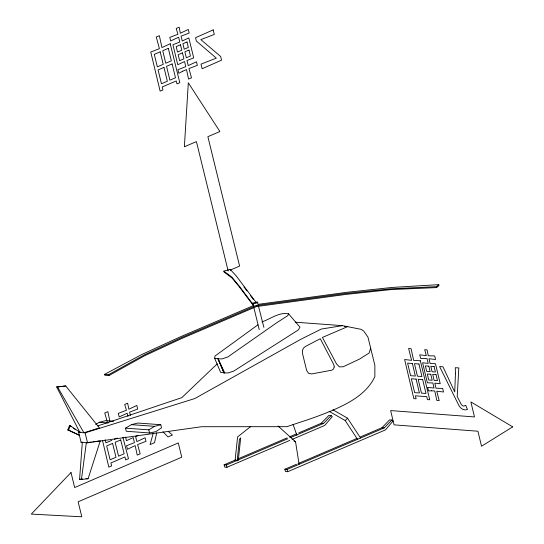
<?xml version="1.0" encoding="UTF-8"?>
<svg xmlns="http://www.w3.org/2000/svg" width="544" height="544" viewBox="0 0 544 544"><rect width="100%" height="100%" fill="white"/><g stroke="black" fill="none" stroke-linecap="round" stroke-linejoin="round"><path stroke-width="0.82" d="M295.338 322.211L342.489 325.652L361.148 329.344L363.746 331.078L367.975 337.164L374.877 365.473L374.864 376.693C366.799 393.713 349.194 403.172 332.608 410.285A116.076 26.901 -13.7 0 1 300.227 422.205L286.885 426.68L201.613 426.714L87.543 442.809L81.09 442.333L78.656 432.371L80.254 431.834M100.293 440.762L88.074 478.761L81.444 479.454L79.594 479.318L82.3 442.422M235.096 460.17L237.599 436.927L250.852 426.387M237.116 461.026L239.455 439.3L240.292 438.301M238.272 460.36L240.706 437.804M81.444 479.454L86.333 442.721L91.263 442.027M214.662 358.312L218.042 358.782L224.754 372.932L220.633 372.388L214.662 358.312L214.989 356.041L257.91 324.843M156.726 432.827L154.523 442.694L150.096 444.584L153.265 433.106M370.675 348.228L369.097 353.042L359.496 359.101L343.155 366.785L339.408 366.867L336.546 363.943L322.429 337.43L347.718 326.618L344.345 326.373M79.737 435.567L67.803 429.964L69.442 425.673L70.251 425.734L79.444 431.95M67.803 429.964L68.605 430.018L70.251 425.734M288.619 313.847L287.701 315.683L276.468 322.925L227.82 356.98L222.054 358.911L218.022 358.795L223.978 372.871L228.235 372.939L233.791 371.049L298.153 330.031L299.996 327.23L288.619 313.847C279.065 311.868 270.592 318.981 261.997 321.871M298.71 432.915L321.246 423.28L328.848 415.446L331.126 415.609L332.268 416.67L324.7 425.462L292.121 439.396M290.115 437.73L323.524 423.443L331.126 415.609M360.237 437.016L381.99 427.713L389.592 419.88L391.877 420.043L393.013 421.104L385.444 429.896L287.715 471.696L285.43 471.526L284.872 469.248L296.528 464.263M284.872 469.248L287.157 469.411L384.275 427.876L391.877 420.043M329.188 411.346L345.222 420.566L347.534 418.186L360.556 438.042M217.233 363.841L181.839 397.63L97.852 425.904M256.068 305.64L345.474 293.508L390.728 288.816L436.465 286.647L438.777 284.648L438.933 285.586L436.621 287.586L391.143 289.558L345.692 294.44L256.299 306.578M218.022 358.795L223.978 372.871M95.662 424.49L99.266 422.3L105.495 420.675L113.669 421.274M125.501 428.142L148.798 429.842L154.564 426.34L160.786 424.714L161.548 427.836L155.856 431.644L149.559 432.963L126.262 431.263L125.501 428.142L131.458 424.653L137.87 423.042L160.786 424.714M256.482 306.537L182.043 338.375L144.711 355.715L108.895 375.571L104.856 375.272L104.57 374.367L108.61 374.666L144.446 354.804L181.805 337.443L257.033 305.272M104.57 374.367L141.624 354.593L179.384 337.266L253.83 305.429M230.459 270.008L239.618 266.077L207.862 136.694L219.898 131.526L188.312 82.824L184.375 146.778L196.411 141.61L228.167 270.994M253.552 306.34L252.77 303.124L257.387 301.879L263.881 327.359M257.808 302.437L255.707 303.341L253.184 303.681L252.77 303.124M111.826 440.334L105.924 442.857L105.148 439.729M114.369 439.246L117.164 438.049M137.877 435.554L135.599 436.526L136.857 441.606L145.098 437.77L145.982 441.347L137.584 444.564L140.175 453.832L137.224 455.09L135.17 445.597L127.432 449.276L126.548 445.706L134.443 442.639L133.185 437.56L126.398 440.708L125.623 437.063M289.796 440.388L226.964 467.262L224.686 467.092L224.128 464.814L235.783 459.83M238.109 458.83L287.055 437.9M289.388 436.9L296.378 433.908M224.128 464.814L226.413 464.977L287.79 438.729M298.085 463.597L357.129 438.348M78.656 432.371L85.116 432.84L194.752 398.575L300.574 339.422L321.293 329.059L342.489 325.652M253.681 305.932L239.17 286.668L231.955 277.936L224.108 272.075L223.863 271.123L230.214 269.423L236.164 275.801L255.762 301.981M81.09 442.333L82.756 442.082M56.637 386.92L65.722 385.961L99.423 427.883L83.905 432.752L57.569 386.988L56.637 386.92L79.866 432.46M92.902 441.796L95.363 441.456M97.009 441.225L99.47 440.878M258.291 304.327L346.861 292.305L392.346 287.422L438.777 284.648M57.569 386.988L65.722 385.961M79.594 479.318L82.763 478.958M321.246 423.28L323.524 423.443M381.99 427.713L384.275 427.876M99.266 422.3L108.338 422.967M131.458 424.653L154.564 426.34M85.932 478.604L88.074 478.761M79.614 435.268L68.605 430.018M294.073 441.055L295.555 441.81L299.064 464.1M332.921 409.788L347.534 418.186M69.442 425.673L71.318 426.754M73.352 428.162L75.385 429.563M223.863 271.123L231.724 276.998L238.938 285.729L253.953 305.66M168.3 431.433L172.407 435.044L167.98 436.941L162.942 431.746M278.059 426.013L295.555 441.81M243.977 286.974L246.976 290.958M250.485 295.61L253.484 299.594M345.222 420.566L357.408 439.151M293.087 424.368L296.895 435.288M108.61 374.666L108.895 375.571M230.214 269.423L230.452 270.368M130.37 415.385L129.574 412.182L137.693 409.02L136.809 405.45L128.84 409.224L127.65 403.192L124.698 404.457L126.426 410.258L118.3 413.365L119.184 416.935L127.16 413.216L127.956 416.418M122.91 437.403L128.479 458.708L125.664 459.911L124.93 456.953L110.894 462.958L111.629 465.916L108.807 467.119L102.564 440.681M109.902 421.192L107.841 411.665L104.761 412.984L107.168 421.518M253.946 307.945L259.236 329.65M287.157 469.411L287.715 471.696M226.413 464.977L226.964 467.262M148.798 429.842L149.559 432.963M85.116 432.84L87.543 442.809M436.465 286.647L436.621 287.586M455.471 373.524L454.723 391.932L442.972 366.792L439.613 366.54L458.32 404.342C459.768 407.912 463.42 411.101 467.466 409.516L465.725 405.321L463.746 406.11A4.202 2.394 67.2 0 1 461.156 404.226L457.212 396.569L458.823 367.948L455.287 367.69L455.471 373.524M334.24 366.935L333.452 369.084L331.786 370.185L311.562 373.952L308.468 373.232L306.626 370.416L302.416 353.131L302.382 350.486L303.484 348.065L305.449 346.446L320.28 338.708L333.812 364.67L334.24 366.935M71.006 472.552L31.294 514.094L81.797 516.8L78.139 501.806L181.764 457.198L178.289 442.938L74.664 487.546L71.006 472.552M512.706 426.856L481.522 446.243L477.918 431.222L394.06 424.857L390.633 410.577L474.484 416.942L470.88 401.928L512.706 426.856M182.689 71.237L178.792 73.277L177.922 69.707L185.81 66.64L184.572 61.56L177.786 64.709L172.917 44.724L179.812 42.024L178.643 37.223L170.66 40.943L169.789 37.373L177.922 34.265L176.208 28.465L179.16 27.2L180.336 33.232L188.299 29.458L189.169 33.028L181.057 36.19L182.226 40.99L188.829 37.917L193.705 57.902L186.986 60.527L188.224 65.606L196.472 61.771L197.343 65.341L188.945 68.564L191.502 77.826L188.55 79.084L186.531 69.598L182.689 71.237M213.187 29.906L195.541 37.699L196.357 41.045L216.322 58.147L201.001 64.144L202.116 68.721L221.551 60.166L220.653 56.481L200.845 39.624L214.295 34.428L213.187 29.906M170.218 43.785L161.956 47.559L159.358 35.673L156.271 36.985L159.412 48.654L150.756 52.04L160.133 91.113L162.955 89.91L162.234 86.952L176.27 80.947L176.99 83.905L179.806 82.702L170.218 43.785M160.188 51.83L154.285 54.359L157.332 66.858L163.234 64.335L160.188 51.83M168.32 48.355L162.738 50.742L165.784 63.247L171.367 60.853L168.32 48.355M180.479 44.758L176.188 46.594L177.521 52.061L181.812 50.225L180.479 44.758M187.007 41.963L182.893 43.724L184.226 49.191L188.34 47.437L187.007 41.963M182.451 52.85L178.16 54.686L179.615 60.656L183.906 58.82L182.451 52.85M188.979 50.062L184.865 51.816L186.32 57.793L190.434 56.032L188.979 50.062M163.982 67.408L158.08 69.931L161.452 83.769L167.355 81.246L163.982 67.408M172.122 63.927L166.532 66.314L169.905 80.158L175.494 77.765L172.122 63.927M112.581 443.408L106.678 445.93L110.106 459.775L116.008 457.252L112.581 443.408M120.72 439.926L115.131 442.313L118.558 456.164L124.141 453.771L120.72 439.926M431.671 390.803L428.536 390.905L427.679 387.321L434.064 388.062L432.854 382.976L427.38 382.792L422.6 362.773L428.182 363.399L427.033 358.591L420.6 358.394L419.744 354.817L426.326 355.626L424.694 349.683L427.074 349.86L428.271 355.769L434.697 355.912L435.547 359.489L428.978 358.734L430.127 363.542L435.458 363.712L440.239 383.731L434.799 383.119L436.016 388.205L442.666 388.416L443.523 392L436.723 391.17L439.185 400.581L436.798 400.404L434.772 391.027L431.671 390.803M420.342 360.74L413.678 360.475L411.074 348.69L408.585 348.507L411.618 360.325L404.62 359.536L413.841 398.623L416.119 398.786L415.405 395.821L426.748 396.651L427.455 399.616L429.733 399.779L420.342 360.74M412.379 363.514L407.612 363.161L410.604 375.693L415.371 376.04L412.379 363.514M418.955 363.99L414.44 363.664L417.425 376.19L421.94 376.516L418.955 363.99M428.835 366.139L425.367 365.888L426.673 371.368L430.141 371.62L428.835 366.139M434.105 366.527L430.787 366.282L432.092 371.763L435.418 372.008L434.105 366.527M430.766 374.252L427.305 374L428.733 379.984L432.194 380.236L430.766 374.252M436.043 374.632L432.718 374.394L434.146 380.378L437.471 380.616L436.043 374.632M416.106 379.114L411.339 378.767L414.65 392.639L419.417 392.986L416.106 379.114M422.674 379.596L418.159 379.263L421.471 393.135L425.986 393.462L422.674 379.596"/></g></svg>
